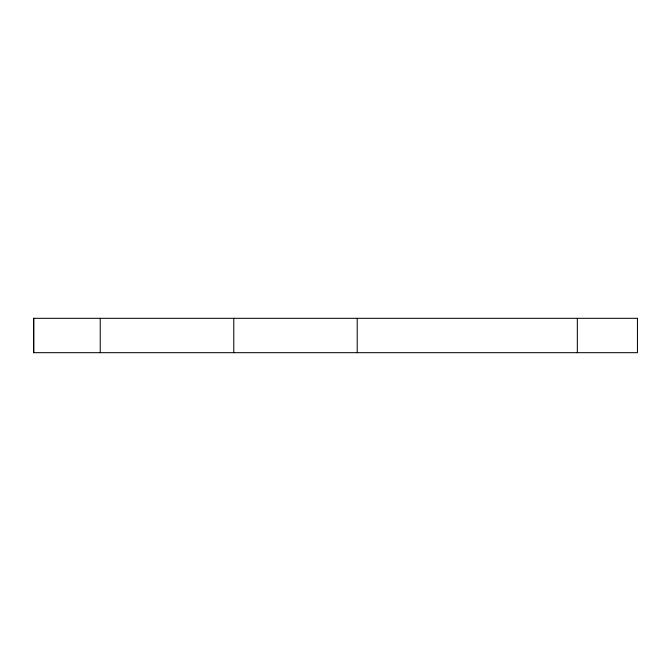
<?xml version="1.0" encoding="UTF-8"?>
<svg xmlns="http://www.w3.org/2000/svg" width="671" height="671" viewBox="0 0 671 671"><rect width="100%" height="100%" fill="white"/><g stroke="black" fill="none" stroke-linecap="round" stroke-linejoin="round"><path stroke-width="1.01" d="M577.328 318.322L577.328 352.678M357.215 318.322L357.215 352.678M233.768 318.322L233.768 352.678M100.231 318.322L100.231 352.678M33.827 318.322L33.827 352.678M637.45 318.322L33.55 318.322L33.55 352.678L637.45 352.678L637.45 318.322"/></g></svg>
